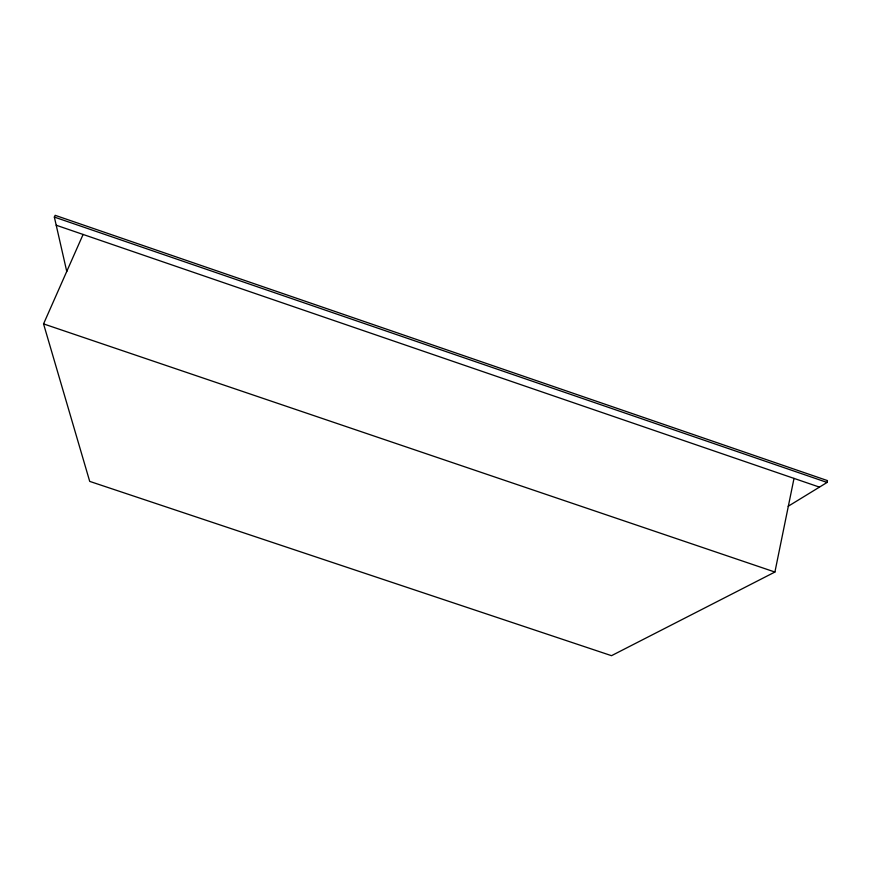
<?xml version="1.0" encoding="UTF-8"?>
<svg xmlns="http://www.w3.org/2000/svg" width="871" height="871" viewBox="0 0 871 871"><rect width="100%" height="100%" fill="white"/><g stroke="black" fill="none" stroke-linecap="round" stroke-linejoin="round"><path stroke-width="1.31" d="M788.168 506.28L827.091 482.447L827.45 480.596L55.145 215.322L54.35 217.075L66.784 271.567M83.104 234.451L43.55 323.892L89.713 481.391L611.507 655.678L774.907 572.04L794.014 478.397M43.55 323.892L774.907 572.04M56.212 225.23L819.448 487.118M54.35 217.075L827.091 482.447"/></g></svg>
